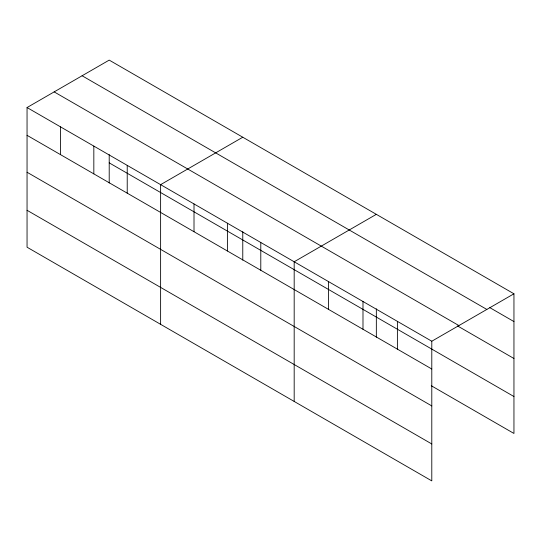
<?xml version="1.0" encoding="UTF-8"?>
<svg xmlns="http://www.w3.org/2000/svg" width="541" height="541" viewBox="0 0 541 541"><rect width="100%" height="100%" fill="white"/><g stroke="black" fill="none" stroke-linecap="round" stroke-linejoin="round"><path stroke-width="0.81" d="M27.05 107.544L431.792 341.222L431.792 480.888L27.05 247.21L27.05 107.544L109.208 60.112L513.95 293.79L513.95 433.456L431.238 385.706M242.774 137.225L160.616 184.657L160.616 324.329M376.34 214.337L294.182 261.77L294.182 401.442M431.792 341.222L513.95 293.79M489.794 307.626L513.95 321.57M82.097 75.76L486.839 309.438M54.161 91.889L458.903 325.567M457.585 325.952L513.95 358.494M109.208 162.855L513.95 396.533M27.05 135.324L431.792 369.003M27.05 172.248L431.792 405.926M27.05 210.287L431.792 443.965M397.392 321.354L397.392 349.141M376.34 308.816L376.34 337.226M362.991 301.493L362.991 329.273M328.583 281.631L328.583 309.411M260.789 242.49L260.789 270.27M242.774 231.704L242.774 260.113M227.396 223.21L227.396 250.997M194.009 203.937L194.009 231.717M127.223 165.377L127.223 193.157M109.208 154.591L109.208 183M93.83 146.097L93.83 173.884M60.443 126.824L60.443 154.604"/></g></svg>
